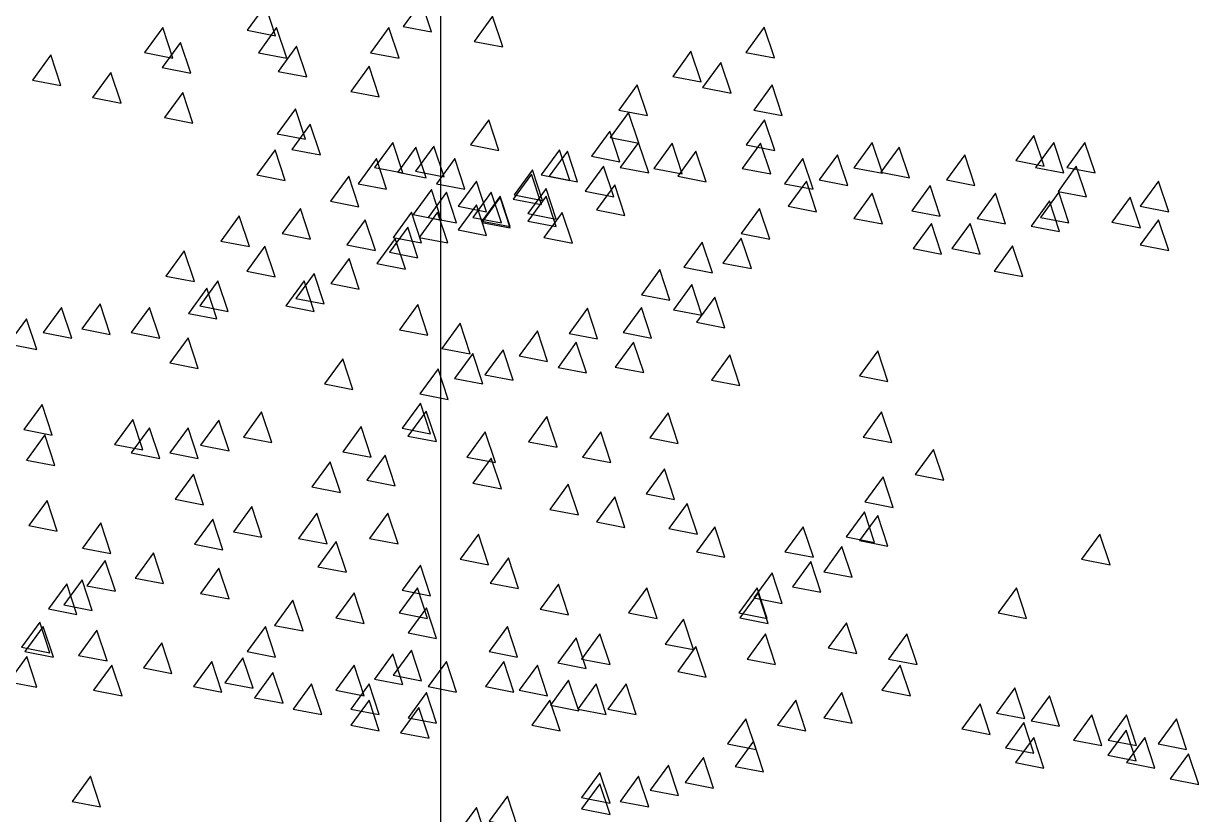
# Model space of a CAD drawing. Header units: millimetres. Extents: x 465413 to 965836, y 2516576 to 3795663.
# Drawn here: x 960754 to 962886, y 2764247 to 2765692 of the extents above; entities that cross this region are included whole.
import ezdxf

# ---------------------------------------------------------------- set-up
doc = ezdxf.new("R2010")
doc.units = ezdxf.units.MM
doc.layers.add('MUR-POH', color=64, linetype='Continuous')

# ---------------------------------------------------------------- blocks, each defined once
blk = doc.blocks.new('strom14', base_point=(-17517.4, -64197.3))
at = {"color": 1}
for points in [[(-15977, -59710.2), (-16010.4, -59756.1), (-15958.5, -59766.1)], [(-15692.3, -59703.4), (-15725.7, -59749.3), (-15673.8, -59759.3)], [(-15562.4, -59730.7), (-15595.8, -59776.6), (-15543.9, -59786.6)], [(-16164.5, -59751), (-16197.9, -59796.9), (-16146, -59806.9)], [(-15956.5, -59751.2), (-15989.9, -59797.1), (-15938, -59807.1)], [(-15751.5, -59751.2), (-15784.9, -59797.1), (-15733, -59807.1)], [(-15066.6, -59750.7), (-15100, -59796.5), (-15048, -59806.6)], [(-16131.9, -59778.5), (-16165.3, -59824.4), (-16113.4, -59834.5)], [(-15920.1, -59785.4), (-15953.5, -59831.2), (-15901.6, -59841.3)], [(-15200.2, -59794.5), (-15233.6, -59840.4), (-15181.7, -59850.4)], [(-16368.8, -59801.3), (-16402.2, -59847.2), (-16350.3, -59857.2)], [(-15145.6, -59815), (-15179, -59860.9), (-15127, -59870.9)], [(-16259, -59833.3), (-16292.4, -59879.2), (-16240.5, -59889.3)], [(-15787.9, -59821.8), (-15821.4, -59867.7), (-15769.4, -59877.7)], [(-15298.2, -59856), (-15331.6, -59901.9), (-15279.7, -59911.9)], [(-15052.2, -59856), (-15085.6, -59901.9), (-15033.6, -59911.9)], [(-19530.7, -59869.6), (-19564.1, -59915.5), (-19512.2, -59925.6)], [(-15922.4, -59899.3), (-15955.8, -59945.1), (-15903.8, -59955.2)], [(-15569.3, -59919.8), (-15602.7, -59965.6), (-15550.7, -59975.7)], [(-15314.1, -59906.1), (-15347.5, -59952), (-15295.6, -59962)], [(-15065.8, -59919.8), (-15099.2, -59965.6), (-15047.3, -59975.7)], [(-19297.8, -59927.8), (-19331.2, -59973.7), (-19279.3, -59983.7)], [(-15348.3, -59940.3), (-15381.7, -59986.1), (-15329.8, -59996.2)], [(-18637.5, -59962.3), (-18670.9, -60008.2), (-18619, -60018.3)], [(-18475.9, -59962.3), (-18509.3, -60008.2), (-18457.3, -60018.3)], [(-17976.8, -59948.3), (-18010.2, -59994.2), (-17958.3, -60004.2)], [(-17940.7, -59960.8), (-17974.1, -60006.6), (-17922.1, -60016.7)], [(-17883.7, -59960.8), (-17917.1, -60006.6), (-17865.2, -60016.7)], [(-15744.7, -59960.8), (-15778.1, -60006.6), (-15726.2, -60016.7)], [(-15295.9, -59960.8), (-15329.3, -60006.6), (-15277.4, -60016.7)], [(-14869.5, -59961.2), (-14902.9, -60007.1), (-14850.9, -60017.2)], [(-19362.1, -59974.4), (-19395.5, -60020.3), (-19343.6, -60030.3)], [(-19104.9, -59969.4), (-19138.3, -60015.2), (-19086.4, -60025.3)], [(-18842.7, -59974.4), (-18876.1, -60020.3), (-18824.2, -60030.3)], [(-18335.3, -59983.4), (-18368.7, -60029.3), (-18316.8, -60039.4)], [(-18222.8, -59969.4), (-18256.2, -60015.2), (-18204.3, -60025.3)], [(-18103.3, -59983.4), (-18136.7, -60029.3), (-18084.8, -60039.4)], [(-15669.5, -59967.6), (-15702.9, -60013.5), (-15651, -60023.5)], [(-15425.7, -59976.7), (-15459.1, -60022.6), (-15407.2, -60032.6)], [(-15191.1, -59976.7), (-15224.5, -60022.6), (-15172.6, -60032.6)], [(-19034.1, -59990.4), (-19067.5, -60036.2), (-19015.6, -60046.3)], [(-18398.5, -59990.5), (-18431.9, -60036.3), (-18380, -60046.4)], [(-17899.5, -60004.5), (-17932.9, -60050.4), (-17881, -60060.4)], [(-15774.3, -59990.4), (-15807.7, -60036.2), (-15755.8, -60046.3)], [(-15359.7, -60004), (-15393.1, -60049.9), (-15341.2, -60060)], [(-19227.6, -60022.3), (-19261, -60068.2), (-19209.1, -60078.2)], [(-18894.1, -60018.6), (-18927.5, -60064.4), (-18875.5, -60074.5)], [(-15489.5, -60010.9), (-15522.9, -60056.7), (-15471, -60066.8)], [(-19076.8, -60046.7), (-19110.2, -60092.5), (-19058.3, -60102.6)], [(-18166.6, -60039.6), (-18200, -60085.5), (-18148.1, -60095.6)], [(-17931.5, -60051.9), (-17964.9, -60097.7), (-17913, -60107.8)], [(-17749.3, -60031.4), (-17782.7, -60077.2), (-17730.8, -60087.3)], [(-15646.7, -60051.9), (-15680.1, -60097.7), (-15628.2, -60107.8)], [(-15592, -60031.4), (-15625.4, -60077.2), (-15573.5, -60087.3)], [(-15564.7, -60051.9), (-15598.1, -60097.7), (-15546.2, -60107.8)], [(-15464.5, -60045), (-15497.9, -60090.9), (-15446, -60101)], [(-15339.2, -60038.2), (-15372.6, -60084.1), (-15320.7, -60094.1)], [(-14989.6, -60031.4), (-15023, -60077.3), (-14971.1, -60087.3)], [(-18272, -60053.7), (-18305.4, -60099.6), (-18253.5, -60109.6)], [(-18047.1, -60053.7), (-18080.5, -60099.6), (-18028.6, -60109.6)], [(-17948.7, -60067.8), (-17982.1, -60113.6), (-17930.2, -60123.7)], [(-17801.1, -60060.7), (-17834.5, -60106.6), (-17782.6, -60116.7)], [(-15548.8, -60058.7), (-15582.2, -60104.6), (-15530.2, -60114.6)], [(-15548.8, -60061), (-15582.2, -60106.8), (-15530.2, -60116.9)], [(-15464.5, -60058.7), (-15497.9, -60104.6), (-15446, -60114.6)], [(-18837.8, -60088.8), (-18871.2, -60134.7), (-18819.3, -60144.8)], [(-15913.2, -60081.5), (-15946.6, -60127.3), (-15894.7, -60137.4)], [(-15710.5, -60088.3), (-15743.9, -60134.2), (-15692, -60144.2)], [(-15662.7, -60088.3), (-15696.1, -60134.2), (-15644.1, -60144.2)], [(-15592, -60074.6), (-15625.4, -60120.5), (-15573.5, -60130.6)], [(-15074.9, -60081.5), (-15108.3, -60127.3), (-15056.4, -60137.4)], [(-18163.9, -60108.8), (-18197.3, -60154.7), (-18145.4, -60164.7)], [(-18093.3, -60108.8), (-18126.7, -60154.7), (-18074.8, -60164.7)], [(-17749.3, -60102), (-17782.7, -60147.8), (-17730.8, -60157.9)], [(-16024.9, -60095.1), (-16058.3, -60141), (-16006.3, -60151.1)], [(-15794.8, -60102), (-15828.2, -60147.8), (-15776.3, -60157.9)], [(-15717.3, -60115.6), (-15750.7, -60161.5), (-15698.8, -60171.6)], [(-15740.1, -60136.1), (-15773.5, -60182), (-15721.6, -60192.1)], [(-15108.4, -60135.4), (-15141.8, -60181.2), (-15089.9, -60191.3)], [(-18015.8, -60149.8), (-18049.2, -60195.7), (-17997.3, -60205.7)], [(-15977.8, -60150.2), (-16011.2, -60196.1), (-15959.3, -60206.1)], [(-15179.7, -60143), (-15213.1, -60188.8), (-15161.2, -60198.9)], [(-16125.1, -60158.9), (-16158.5, -60204.8), (-16106.6, -60214.8)], [(-15824.4, -60172.6), (-15857.8, -60218.4), (-15805.9, -60228.5)], [(-15888.2, -60199.9), (-15921.6, -60245.8), (-15869.7, -60255.8)], [(-15257.2, -60193.1), (-15290.6, -60238.9), (-15238.7, -60249)], [(-16063.6, -60213.6), (-16097, -60259.4), (-16045.1, -60269.5)], [(-15906.4, -60213.6), (-15939.8, -60259.4), (-15887.9, -60269.5)], [(-15198.9, -60220.4), (-15232.3, -60266.3), (-15180.3, -60276.3)], [(-16084.1, -60227.2), (-16117.5, -60273.1), (-16065.6, -60283.2)], [(-15156.9, -60243.2), (-15190.3, -60289), (-15138.4, -60299.1)], [(-16349.1, -60262.2), (-16382.5, -60308.1), (-16330.6, -60318.2)], [(-16278.9, -60255.5), (-16312.3, -60301.4), (-16260.4, -60311.4)], [(-16188.4, -60262.2), (-16221.8, -60308.1), (-16169.9, -60318.2)], [(-15699.1, -60256.8), (-15732.5, -60302.7), (-15680.6, -60312.8)], [(-15389.3, -60263.7), (-15422.7, -60309.5), (-15370.8, -60319.6)], [(-15290.7, -60262.2), (-15324.1, -60308.1), (-15272.2, -60318.2)], [(-16412.9, -60282.8), (-16446.3, -60328.7), (-16394.4, -60338.7)], [(-15621.7, -60291), (-15655.1, -60336.9), (-15603.1, -60346.9)], [(-15480.4, -60304.7), (-15513.8, -60350.5), (-15461.9, -60360.6)], [(-16118.2, -60317.6), (-16151.6, -60363.4), (-16099.7, -60373.5)], [(-15409.5, -60325.7), (-15442.9, -60371.5), (-15391, -60381.6)], [(-15305, -60325.2), (-15338.4, -60371), (-15286.5, -60381.1)], [(-18532.1, -60348.9), (-18565.5, -60394.7), (-18513.6, -60404.8)], [(-18261.9, -60341.1), (-18295.3, -60387), (-18243.3, -60397)], [(-15598.5, -60345.9), (-15631.9, -60391.8), (-15580, -60401.8)], [(-15543.1, -60339.2), (-15576.5, -60385), (-15524.6, -60395.1)], [(-19238.5, -60355.9), (-19271.9, -60401.8), (-19220, -60411.8)], [(-15661.9, -60374.3), (-15695.3, -60420.1), (-15643.4, -60430.2)], [(-19096.7, -60436.7), (-19130.1, -60482.5), (-19078.2, -60492.6)], [(-18644.5, -60454.3), (-18677.9, -60500.1), (-18626, -60510.2)], [(-18255, -60452.7), (-18288.4, -60498.6), (-18236.5, -60508.6)], [(-16384.8, -60439), (-16418.2, -60484.9), (-16366.3, -60495)], [(-15983.9, -60452.7), (-16017.3, -60498.6), (-15965.3, -60508.6)], [(-15683.5, -60451.2), (-15716.9, -60497.1), (-15665, -60507.1)], [(-19621.8, -60466.4), (-19655.2, -60512.2), (-19603.3, -60522.3)], [(-18865.9, -60461.3), (-18899.3, -60507.2), (-18847.4, -60517.2)], [(-16062, -60467.7), (-16095.4, -60513.6), (-16043.4, -60523.6)], [(-19782.5, -60494.7), (-19815.9, -60540.6), (-19764, -60550.6)], [(-18978.4, -60489.4), (-19011.8, -60535.3), (-18959.9, -60545.3)], [(-18767.5, -60489.4), (-18800.9, -60535.3), (-18749, -60545.3)], [(-16188.5, -60481.7), (-16221.9, -60527.6), (-16170, -60537.7)], [(-16118.2, -60481.7), (-16151.6, -60527.6), (-16099.7, -60537.7)], [(-15802.3, -60479.5), (-15835.7, -60525.4), (-15783.8, -60535.5)], [(-19161.1, -60531.6), (-19194.6, -60577.4), (-19142.6, -60587.5)], [(-15564.7, -60537), (-15598.1, -60582.9), (-15546.2, -60592.9)], [(-14757.4, -60521.4), (-14790.8, -60567.3), (-14738.9, -60577.3)], [(-15858.6, -60543.8), (-15892, -60589.7), (-15840.1, -60599.7)], [(-15248.8, -60556.5), (-15282.2, -60602.4), (-15230.3, -60612.4)], [(-19511.1, -60566.3), (-19544.5, -60612.1), (-19492.6, -60622.2)], [(-15424.3, -60584.8), (-15457.7, -60630.7), (-15405.8, -60640.8)], [(-14849.4, -60571.1), (-14882.8, -60617), (-14830.9, -60627.1)], [(-19404.5, -60625.6), (-19437.9, -60671.5), (-19386, -60681.6)], [(-16375.7, -60614.4), (-16409.1, -60660.3), (-16357.2, -60670.4)], [(-15339.2, -60607.6), (-15372.6, -60653.5), (-15320.7, -60663.5)], [(-15207, -60619.9), (-15240.4, -60665.8), (-15188.4, -60675.8)], [(-19476, -60648.6), (-19509.4, -60694.5), (-19457.5, -60704.5)], [(-19285.7, -60637.8), (-19319.1, -60683.7), (-19267.2, -60693.7)], [(-19156.1, -60637.8), (-19189.5, -60683.7), (-19137.6, -60693.7)], [(-18261.9, -60641.8), (-18295.3, -60687.6), (-18243.3, -60697.7)], [(-14883.6, -60634.9), (-14917, -60680.8), (-14865.1, -60690.9)], [(-16277.7, -60655.4), (-16311.1, -60701.3), (-16259.2, -60711.3)], [(-15156.9, -60662.3), (-15190.3, -60708.1), (-15138.4, -60718.2)], [(-14995.2, -60662.3), (-15028.6, -60708.1), (-14976.7, -60718.2)], [(-19250.5, -60689.6), (-19283.9, -60735.5), (-19232, -60745.5)], [(-18990.8, -60675.9), (-19024.2, -60721.8), (-18972.3, -60731.8)], [(-17856.4, -60675.9), (-17889.8, -60721.8), (-17837.9, -60731.8)], [(-16181.4, -60710.1), (-16214.9, -60756), (-16162.9, -60766.1)], [(-14924.6, -60698.7), (-14958, -60744.6), (-14906.1, -60754.6)], [(-19096.7, -60732.3), (-19130.1, -60778.1), (-19078.2, -60788.2)], [(-18936.1, -60719.2), (-18969.5, -60765.1), (-18917.6, -60775.1)], [(-16269.3, -60724.2), (-16302.7, -60770.1), (-16250.8, -60780.1)], [(-14981.5, -60726), (-15014.9, -60771.9), (-14963, -60782)], [(-16062, -60738.3), (-16095.4, -60784.1), (-16043.4, -60794.2)], [(-15052.2, -60746.5), (-15085.6, -60792.4), (-15033.6, -60802.5)], [(-19102.4, -60773.9), (-19135.8, -60819.7), (-19083.9, -60829.8)], [(-18845, -60767), (-18878.4, -60812.9), (-18826.5, -60823)], [(-18683.3, -60773.9), (-18716.7, -60819.7), (-18664.8, -60829.8)], [(-18009, -60773.9), (-18042.4, -60819.7), (-17990.5, -60829.8)], [(-16339.6, -60766.4), (-16373, -60812.2), (-16321.1, -60822.3)], [(-16311.5, -60759.3), (-16344.9, -60805.2), (-16293, -60815.3)], [(-15079.5, -60773.9), (-15112.9, -60819.7), (-15061, -60829.8)], [(-18480.5, -60783), (-18513.9, -60828.8), (-18462, -60838.9)], [(-15926.9, -60796.6), (-15960.3, -60842.5), (-15908.4, -60852.6)], [(-15815.3, -60783), (-15848.7, -60828.8), (-15796.8, -60838.9)], [(-15683.2, -60810.3), (-15716.6, -60856.2), (-15664.6, -60866.2)], [(-18318.8, -60837.6), (-18352.2, -60883.5), (-18300.3, -60893.6)], [(-16388.8, -60836.6), (-16422.2, -60882.5), (-16370.3, -60892.6)], [(-15213.9, -60830.8), (-15247.3, -60876.7), (-15195.4, -60886.7)], [(-18466.9, -60858.1), (-18500.3, -60904), (-18448.4, -60914.1)], [(-16382.5, -60844.5), (-16415.9, -60890.3), (-16364, -60900.4)], [(-16284.6, -60851.3), (-16318, -60897.2), (-16266, -60907.2)], [(-15977, -60844.5), (-16010.4, -60890.3), (-15958.5, -60900.4)], [(-15535.1, -60844.5), (-15568.5, -60890.3), (-15516.6, -60900.4)], [(-15366.5, -60858.1), (-15399.9, -60904), (-15348, -60914.1)], [(-14806.1, -60858.1), (-14839.5, -60904), (-14787.6, -60914.1)], [(-16166.1, -60874.1), (-16199.5, -60919.9), (-16147.6, -60930)], [(-15409.8, -60865), (-15443.2, -60910.8), (-15391.3, -60920.9)], [(-15191.1, -60880.9), (-15224.5, -60926.8), (-15172.6, -60936.8)], [(-16412.5, -60899.3), (-16445.9, -60945.2), (-16394, -60955.3)], [(-16018, -60901.4), (-16051.4, -60947.3), (-15999.5, -60957.3)], [(-15744.7, -60894.6), (-15778.1, -60940.4), (-15726.2, -60950.5)], [(-15710.5, -60887.7), (-15743.9, -60933.6), (-15692, -60943.7)], [(-18220.9, -60915.1), (-18254.3, -60960.9), (-18202.3, -60971)], [(-16257.2, -60915.1), (-16290.6, -60960.9), (-16238.7, -60971)], [(-16075, -60908.2), (-16108.4, -60954.1), (-16056.5, -60964.2)], [(-15815.3, -60915.1), (-15848.7, -60960.9), (-15796.8, -60971)], [(-15646.7, -60908.2), (-15680.1, -60954.1), (-15628.2, -60964.2)], [(-15541.9, -60908.2), (-15575.3, -60954.1), (-15523.4, -60964.2)], [(-15480.4, -60915.1), (-15513.8, -60960.9), (-15461.9, -60971)], [(-15963.4, -60928.7), (-15996.8, -60974.6), (-15944.8, -60984.7)], [(-15423.5, -60942.4), (-15456.9, -60988.3), (-15405, -60998.3)], [(-18012, -60956.7), (-18045.4, -61002.6), (-17993.4, -61012.7)], [(-15892.7, -60949.2), (-15926.1, -60995.1), (-15874.2, -61005.2)], [(-15787.9, -60949.2), (-15821.4, -60995.1), (-15769.4, -61005.2)], [(-15683.2, -60965.2), (-15716.6, -61011), (-15664.6, -61021.1)], [(-15373.4, -60949.2), (-15406.8, -60995.1), (-15354.8, -61005.2)], [(-15318.7, -60949.2), (-15352.1, -60995.1), (-15300.2, -61005.2)], [(-14924.6, -60965.2), (-14958, -61011), (-14906.1, -61021.1)], [(-18075.1, -60985.7), (-18108.5, -61031.5), (-18056.5, -61041.6)], [(-17948.7, -60970.8), (-17982.1, -61016.7), (-17930.2, -61026.7)], [(-15787.9, -60978.8), (-15821.4, -61024.7), (-15769.4, -61034.8)], [(-15457.6, -60978.8), (-15491, -61024.7), (-15439.1, -61034.8)], [(-15008.9, -60978.8), (-15042.3, -61024.7), (-14990.4, -61034.8)], [(-17871.4, -61005.9), (-17904.8, -61051.8), (-17852.9, -61061.9)], [(-17808.1, -61005.9), (-17841.5, -61051.8), (-17789.6, -61061.9)], [(-15696.8, -60992.5), (-15730.2, -61038.4), (-15678.3, -61048.4)], [(-17995.3, -61019.8), (-18028.7, -61065.7), (-17976.8, -61075.8)], [(-17716.8, -61013), (-17750.2, -61058.8), (-17698.2, -61068.9)], [(-15100, -61013), (-15133.4, -61058.9), (-15081.5, -61068.9)], [(-17977.1, -61047.2), (-18010.5, -61093), (-17958.6, -61103.1)], [(-17808.5, -61033.5), (-17841.9, -61079.4), (-17790, -61089.4)], [(-17774.4, -61047.2), (-17807.8, -61093), (-17755.9, -61103.1)], [(-15086.3, -61054), (-15119.7, -61099.9), (-15067.8, -61109.9)], [(-17694.6, -61076.8), (-17728, -61122.6), (-17676.1, -61132.7)], [(-15177.4, -61083.6), (-15210.8, -61129.5), (-15158.9, -61139.5)], [(-19699.3, -61117.8), (-19732.7, -61163.6), (-19680.8, -61173.7)], [(-15366.5, -61110.9), (-15399.9, -61156.8), (-15348, -61166.9)], [(-15295.9, -61117.8), (-15329.3, -61163.6), (-15277.4, -61173.7)], [(-15241.2, -61097.3), (-15274.6, -61143.1), (-15222.7, -61153.2)], [(-15366.5, -61131.4), (-15399.9, -61177.3), (-15348, -61187.4)], [(-15535.1, -61154.2), (-15568.5, -61200.1), (-15516.6, -61210.1)], [(-15592, -61174.7), (-15625.4, -61220.6), (-15573.5, -61230.6)]]:
    blk.add_lwpolyline(points, close=True, dxfattribs=at)

msp = doc.modelspace()

# ---------------------------------------------------------------- linework, layer by layer
at = {"layer": 'MUR-POH', "color": 1}
msp.add_lwpolyline([(961515.6, 2761854.1), (961515.6, 2765931.1)], dxfattribs=at)

# ---------------------------------------------------------------- block references
at = {"layer": 'MUR-POH', "color": 6}
for p in [(959655.2, 2761237.8), (963057.9, 2761237.8)]:
    msp.add_blockref('strom14', p, dxfattribs=at)

doc.saveas('drawing.dxf')
